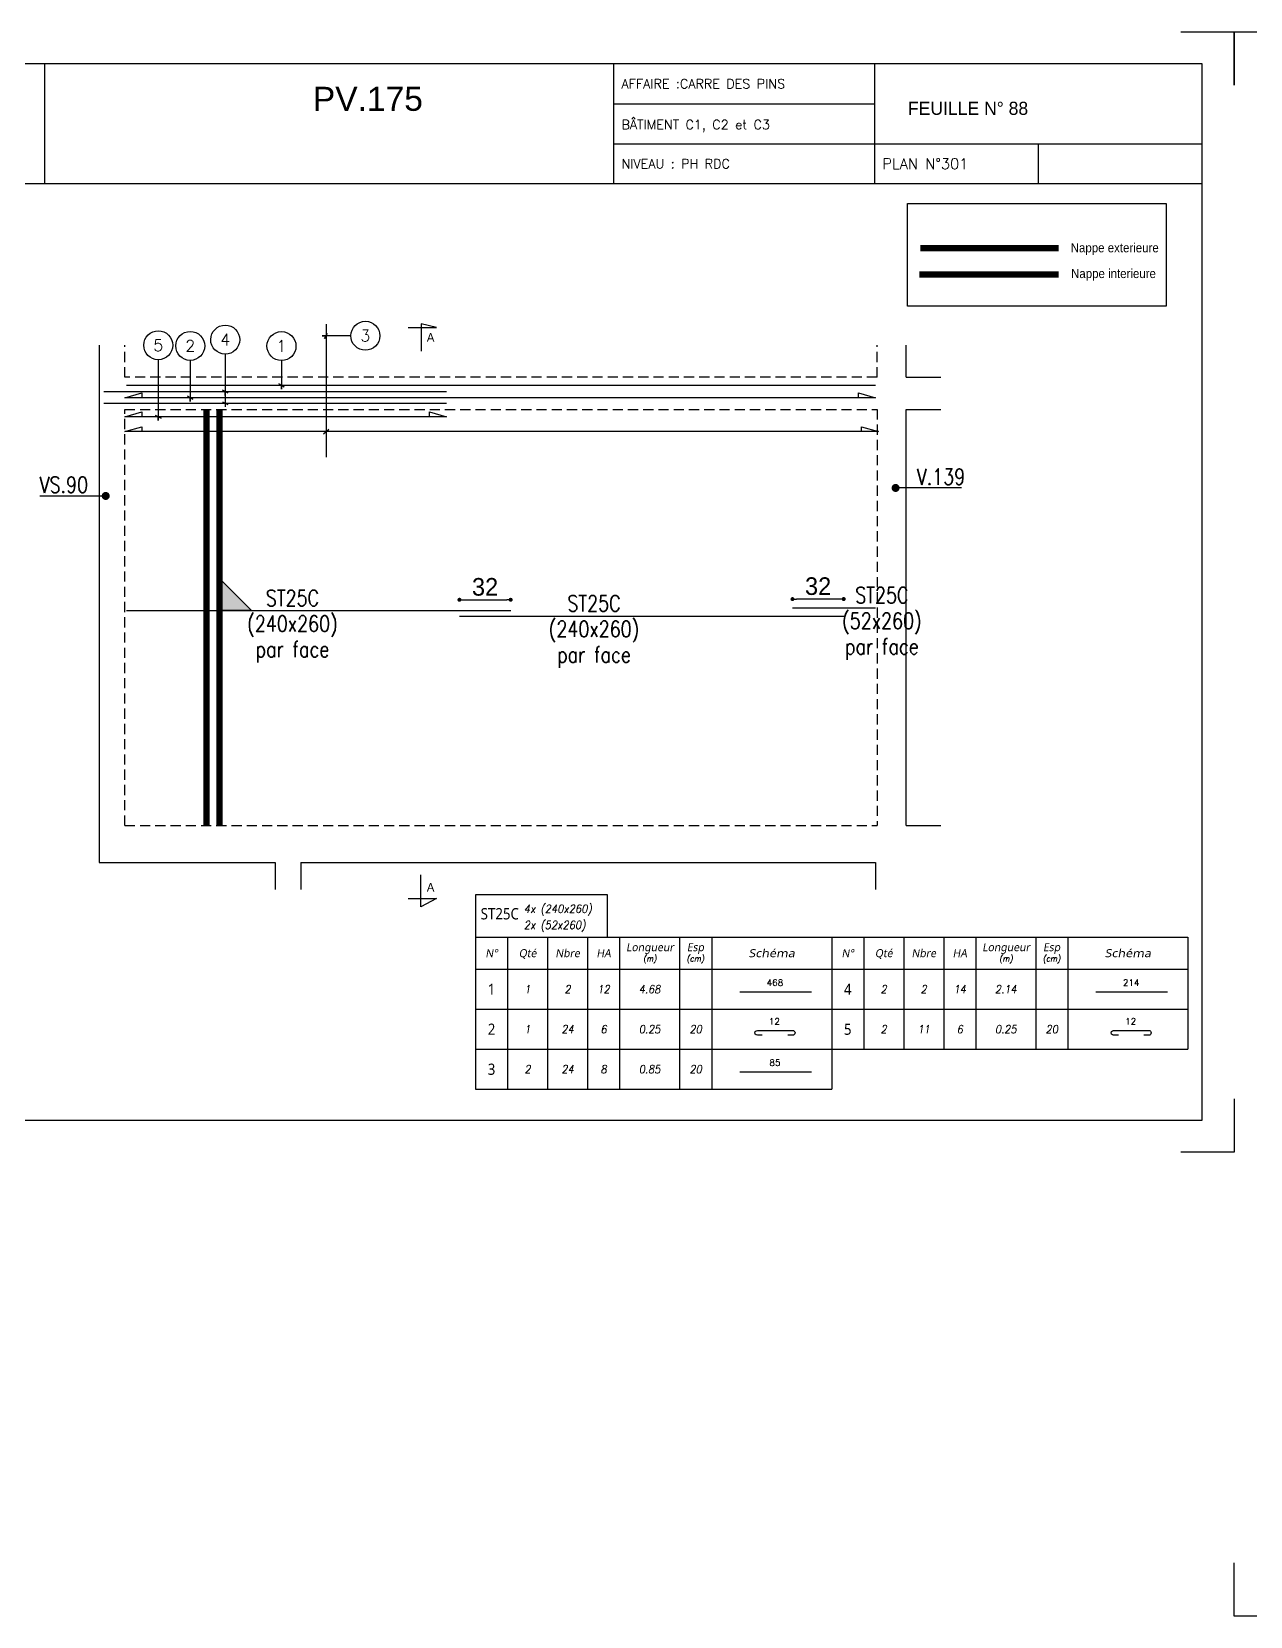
# Model space of a CAD drawing. Header units: metres. Extents: x -5618 to 118954, y -306 to 4637.
# Drawn here: x 87786 to 88547, y 604 to 1594 of the extents above; entities that cross this region are included whole.
import ezdxf
from ezdxf.enums import TextEntityAlignment as Align

# ---------------------------------------------------------------- set-up
doc = ezdxf.new("R2010")
doc.units = ezdxf.units.M
doc.linetypes.add('CACHE', pattern=[9.524999999999999, 6.35, -3.175])
for name, color, linetype in [('COTATION', 1, 'Continuous'), ('GO-CARTOUCHE', 7, 'Continuous'), ('GO-FER-HA', 140, 'Continuous'), ('GO-TEXTE', 9, 'Continuous'), ('GO-TEXTE-FER', 3, 'Continuous'), ('STR_COTATION', 1, 'Continuous'), ('STR_TS', 22, 'Continuous'), ('STR_TS_TXT', 7, 'Continuous'), ('STR_VOI-POT', 6, 'Continuous')]:
    doc.layers.add(name, color=color, linetype=linetype)
doc.layers.add('Kofragna_forma', color=7, linetype='Continuous', lineweight=70)
doc.styles.add('ARIAL', font='ARIAL.TTF')
doc.styles.add('Lucida', font='LSANSI.TTF')
doc.styles.add('schéma', font='simplex.shx')
doc.styles.add('Tableau', font='romans.shx', dxfattribs={"width": 0.9, "oblique": 10})
doc.styles.add('Tableau2', font='trebuc.TTF', dxfattribs={"width": 0.9, "oblique": 10})
doc.styles.add('TEXTE', font='romans.shx')
doc.styles.add('TEXTE TS', font='romans.shx', dxfattribs={"width": 0.7, "oblique": 15})
doc.styles.add('TEXTEBA', font='ARIAL.TTF')
doc.dimstyles.new('COUPE-20', dxfattribs={"dimscale": 0.5, "dimtxt": 22, "dimasz": 5, "dimexe": 0.05, "dimexo": 0, "dimgap": 5, "dimtad": 1, "dimdec": 0, "dimdsep": 46, "dimtxsty": 'Standard', "dimblk1": 'DOT', "dimblk2": 'DOT', "dimsah": 1, "dimcen": 0, "dimdle": 150, "dimclrd": 1, "dimclre": 1, "dimclrt": 7, "dimadec": 0, "dimazin": 0, "dimtfac": 1, "dimtdec": 0, "dimtix": 1, "dimtmove": 2, "dimatfit": 3, "dimldrblk": 'DOT', "dimfxl": 0, "dimtvp": 1, "dimtolj": 1, "dimtzin": 0, "dimarcsym": 0})

# ---------------------------------------------------------------- blocks, each defined once
blk = doc.blocks.new('ime')
at = {"layer": 'COTATION', "const_width": 2.5}
blk.add_lwpolyline([(1.25, 0, -1), (-1.25, 0, -1)], format="xyb", close=True, dxfattribs=at)
at = {"layer": 'COTATION'}
blk.add_lwpolyline([(41.09158464876236, 0), (0, 0)], dxfattribs=at)
at = {"layer": 'COTATION', "color": 7, "style": 'TEXTE TS', "width": 0.8}
blk.add_attdef('NAME', (9.079526555316988, 2), '', height=10, dxfattribs=at)
blk = doc.blocks.new('Barre libre')
at = {"layer": 'GO-TEXTE-FER'}
for p, q in [((0, 0), (0, -1)), ((0, 0), (8.900000000000002, 0)), ((0.8000000000000007, 0), (0.8000000000000007, -1)), ((1.800000000000001, 0), (1.800000000000001, -1)), ((2.800000000000001, 0), (2.800000000000001, -1)), ((3.600000000000001, 0), (3.600000000000001, -1)), ((5.100000000000001, 0), (5.100000000000001, -1)), ((5.900000000000002, 0), (5.900000000000002, -1)), ((8.900000000000002, 0), (8.900000000000002, -1)), ((0, -1), (8.900000000000002, -1))]:
    blk.add_line(p, q, dxfattribs=at)
at = {"layer": 'GO-TEXTE-FER', "color": 1}
blk.add_line((6.602571662135945, -0.562752053263365), (8.393530367494153, -0.562752053263365), dxfattribs=at)
at = {"layer": 'GO-TEXTE-FER', "style": 'Tableau2', "width": 0.9}
blk.add_attdef('NUMERO', text='', height=0.28, dxfattribs=at).set_placement((0.4000000000000021, -0.5), align=Align.MIDDLE_CENTER)
at = {"layer": 'GO-TEXTE-FER', "color": 1, "style": 'Tableau'}
blk.add_attdef('Longueur', text='', height=0.16, dxfattribs=at).set_placement((7.481415956780632, -0.3359449369562739), align=Align.MIDDLE_CENTER)
at = {"layer": 'GO-TEXTE-FER', "style": 'Tableau', "oblique": 10, "width": 0.9}
for tag, p in [('QUANTITE', (1.300000000000001, -0.5)), ('NOMBRE', (2.300000000000001, -0.5)), ('NUANCE', (3.200000000000003, -0.5)), ('LONGUEUR', (4.350000000000001, -0.5)), ('ESPACEMENTS', (5.5, -0.5))]:
    blk.add_attdef(tag, text='', height=0.2, dxfattribs=at).set_placement(p, align=Align.MIDDLE_CENTER)
blk = doc.blocks.new('Désignation')
at = {"layer": 'GO-TEXTE-FER'}
for p, q in [((0, 0.7999999999999998), (8.900000000000002, 0.7999999999999998)), ((0, 0.7999999999999998), (0, 0)), ((0.8000000000000007, 0.7999999999999998), (0.8000000000000007, 0)), ((1.800000000000001, 0.7999999999999998), (1.800000000000001, 0)), ((2.800000000000001, 0.7999999999999998), (2.800000000000001, 0)), ((3.600000000000001, 0.7999999999999998), (3.600000000000001, 0)), ((5.100000000000001, 0.7999999999999998), (5.100000000000001, 0)), ((5.900000000000002, 0.7999999999999998), (5.900000000000002, 0)), ((8.900000000000002, 0.7999999999999998), (8.900000000000002, 0)), ((0, 0), (8.900000000000002, 0))]:
    blk.add_line(p, q, dxfattribs=at)
at = {"layer": 'GO-TEXTE-FER', "style": 'Tableau2', "oblique": 10}
for s, p in [('N°', (0.4000000000000004, 0.3999999999999995)), ('Qté', (1.300000000000001, 0.3999999999999995)), ('Nbre', (2.300000000000001, 0.3999999999999995)), ('HA', (3.200000000000001, 0.3999999999999995)), ('Longueur', (4.356051620639308, 0.5496028384462006)), ('Esp', (5.494334133658599, 0.5496028384462006))]:
    blk.add_text(s, height=0.2, dxfattribs=at).set_placement(p, align=Align.MIDDLE_CENTER)
at = {"layer": 'GO-TEXTE-FER', "style": 'Tableau2', "oblique": 10, "width": 1.2}
blk.add_text('Schéma', height=0.2, dxfattribs=at).set_placement((7.400000000000002, 0.3999999999999995), align=Align.MIDDLE_CENTER)
at = {"layer": 'GO-TEXTE-FER', "color": 7, "style": 'Tableau', "oblique": 10, "width": 0.9}
for s, p in [('(m)', (4.356051620639308, 0.2654942762949544)), ('(cm)', (5.494334133658599, 0.2654942762949544))]:
    blk.add_text(s, height=0.15, dxfattribs=at).set_placement(p, align=Align.MIDDLE_CENTER)
blk = doc.blocks.new('Epingle')
at = {"layer": 'GO-TEXTE-FER'}
for p, q in [((0, 0), (0, -1)), ((0, 0), (8.900000000000002, 0)), ((0.8000000000000007, 0), (0.8000000000000007, -1)), ((1.800000000000001, 0), (1.800000000000001, -1)), ((2.800000000000001, 0), (2.800000000000001, -1)), ((3.600000000000001, 0), (3.600000000000001, -1)), ((5.100000000000001, 0), (5.100000000000001, -1)), ((5.900000000000002, 0), (5.900000000000002, -1)), ((8.900000000000002, 0), (8.900000000000002, -1)), ((0, -1), (8.900000000000002, -1))]:
    blk.add_line(p, q, dxfattribs=at)
at = {"layer": 'GO-TEXTE-FER', "color": 1}
blk.add_lwpolyline([(7.162024682070724, -0.6500456031182402), (7.042024682075381, -0.6500456031182402, -1.000000000024277), (7.042024682075381, -0.5300456031228968), (7.922024682058217, -0.5300456031228968, -0.9999999999028927), (7.922024682058217, -0.6500456031182402), (7.802024682062866, -0.6500456031182402)], format="xyb", dxfattribs=at)
at = {"layer": 'GO-TEXTE-FER', "style": 'Tableau2', "width": 0.9}
blk.add_attdef('NUMERO', text='', height=0.28, dxfattribs=at).set_placement((0.4000000000000021, -0.5), align=Align.MIDDLE_CENTER)
at = {"layer": 'GO-TEXTE-FER', "color": 1, "style": 'Tableau'}
blk.add_attdef('Longueur', text='', height=0.16, dxfattribs=at).set_placement((7.468958519916535, -0.303324706934113), align=Align.MIDDLE_CENTER)
at = {"layer": 'GO-TEXTE-FER', "style": 'Tableau', "oblique": 10, "width": 0.9}
for tag, p in [('QUANTITE', (1.300000000000001, -0.5)), ('NOMBRE', (2.300000000000001, -0.5)), ('NUANCE', (3.200000000000003, -0.5)), ('LONGUEUR', (4.350000000000001, -0.5)), ('ESPACEMENTS', (5.5, -0.5))]:
    blk.add_attdef(tag, text='', height=0.2, dxfattribs=at).set_placement(p, align=Align.MIDDLE_CENTER)
blk = doc.blocks.new('mrega')
at = {"layer": 'STR_TS_TXT', "style": 'TEXTE TS', "width": 0.8}
for tag, p in [('ST10', (14.47619047619082, 0)), ('DIM', (14.47619047619082, -16)), ('NOTE', (14.47619047619082, -32))]:
    blk.add_attdef(tag, text='', height=10, dxfattribs=at).set_placement(p, align=Align.CENTER)
blk = doc.blocks.new('A$C6F247267')
blk.add_hatch(color=256).paths.add_polyline_path([(5.684341886080801e-14, -0.1999999999999886), (-0.1999999999999886, 0), (5.684341886080801e-14, 0)])
blk.add_lwpolyline([(-0.1999999999999886, 0), (5.684341886080801e-14, 0), (5.684341886080801e-14, -0.1999999999999886), (-0.1999999999999886, 0)])
blk = doc.blocks.new('_DOT')
at = {"color": 0, "linetype": 'ByBlock'}
blk.add_line((-0.5, 0), (-1, 0), dxfattribs=at)
at = {"color": 0, "linetype": 'ByBlock', "const_width": 0.5}
blk.add_lwpolyline([(-0.25, 0, 1), (0.25, 0, 1)], format="xyb", close=True, dxfattribs=at)
blk = doc.blocks.new('*D1364')
at = {"layer": 'DEFPOINTS', "color": 0, "linetype": 'ByBlock', "lineweight": -3, "ltscale": 4.5}
for p in [(88085.37037984643, 1238.834655381037), (88053.37037984643, 1228.438317265113, 281.5322691381998), (88085.37037984643, 1232.095139099677, 281.5322691381998)]:
    blk.add_point(p, dxfattribs=at)
at = {"layer": 'STR_COTATION', "color": 1, "linetype": 'ByBlock', "lineweight": -2, "ltscale": 4.5}
for p, q in [((88053.37037984643, 1238.856881043913), (88053.37037984643, 1238.859655381037)), ((88055.87037984643, 1238.834655381037), (88082.87037984643, 1238.834655381037)), ((88085.37037984643, 1238.85785383858), (88085.37037984643, 1238.859655381037))]:
    blk.add_line(p, q, dxfattribs=at)
at = {"layer": 'STR_COTATION', "color": 1, "linetype": 'ByBlock', "lineweight": -2, "ltscale": 4.5, "xscale": 2.5, "yscale": 2.5, "zscale": 2.5, "rotation": 180}
blk.add_blockref('_DOT', (88053.37037984643, 1238.834655381037), dxfattribs=at)
at = {"layer": 'STR_COTATION', "color": 1, "linetype": 'ByBlock', "lineweight": -2, "ltscale": 4.5, "xscale": 2.5, "yscale": 2.5, "zscale": 2.5}
blk.add_blockref('_DOT', (88085.37037984643, 1238.834655381037), dxfattribs=at)
at = {"layer": 'STR_COTATION', "color": 7, "linetype": 'ByBlock', "lineweight": -3, "ltscale": 4.5, "insert": (88069.37037984643, 1246.834655381037), "char_height": 11, "attachment_point": 5}
blk.add_mtext('\\A1;32', dxfattribs=at)
blk = doc.blocks.new('*D1365')
at = {"layer": 'DEFPOINTS', "color": 0, "linetype": 'ByBlock', "lineweight": -3, "ltscale": 4.5}
for p in [(88261.41919312975, 1239.27816240751), (88261.41919312975, 1233.757699331155, 281.5322691381999), (88293.41919312975, 1228.43831726484, 281.5322691381999)]:
    blk.add_point(p, dxfattribs=at)
at = {"layer": 'STR_COTATION', "color": 1, "linetype": 'ByBlock', "lineweight": -2, "ltscale": 4.5}
for p, q in [((88261.41919312975, 1239.301685386523), (88261.41919312975, 1239.30316240751)), ((88290.91919312975, 1239.27816240751), (88263.91919312975, 1239.27816240751)), ((88293.41919312975, 1239.300270173291), (88293.41919312975, 1239.30316240751))]:
    blk.add_line(p, q, dxfattribs=at)
at = {"layer": 'STR_COTATION', "color": 1, "linetype": 'ByBlock', "lineweight": -2, "ltscale": 4.5, "xscale": 2.5, "yscale": 2.5, "zscale": 2.5, "rotation": 180}
blk.add_blockref('_DOT', (88261.41919312975, 1239.27816240751), dxfattribs=at)
at = {"layer": 'STR_COTATION', "color": 1, "linetype": 'ByBlock', "lineweight": -2, "ltscale": 4.5, "xscale": 2.5, "yscale": 2.5, "zscale": 2.5}
blk.add_blockref('_DOT', (88293.41919312975, 1239.27816240751), dxfattribs=at)
at = {"layer": 'STR_COTATION', "color": 7, "linetype": 'ByBlock', "lineweight": -3, "ltscale": 4.5, "insert": (88277.41919312975, 1247.27816240751), "char_height": 11, "attachment_point": 5}
blk.add_mtext('\\A1;32', dxfattribs=at)

msp = doc.modelspace()

# ---------------------------------------------------------------- linework, layer by layer
for p, q in [((88149.58897723668, 1573.712043889536), (88149.58897723668, 1498.770800646598)), ((88312.55893456214, 1573.739469849941), (88312.55893456214, 1498.770800646598)), ((88149.58897723691, 1548.714543889247), (88312.55893456237, 1548.714543889247)), ((88149.58897723691, 1523.717043889308), (88312.55893456237, 1523.717043889308)), ((88312.55893456214, 1523.744469849829), (88517.41118549067, 1523.744469849829)), ((88414.89543372765, 1523.744469849829), (88414.89543372765, 1498.770800646598))]:
    msp.add_line(p, q)
for points in [[(88504.07918549096, 1593.710043889092), (88537.4091854908, 1593.710043859755), (88537.4091854908, 1560.380043859564)], [(88537.40918546147, 1560.380032621051), (88537.4091854908, 1593.710032620892), (88570.739185491, 1593.710032620892)], [(87794.15018549073, 1573.712043889536), (87794.1520655835, 1498.770800646598)], [(88517.41118549067, 1498.770800646598), (87567.50618549087, 1498.770800646598)], [(88537.4091854908, 927.1100438596619), (88537.4091854908, 893.7800438895061), (88504.07918549096, 893.7800438895061)], [(88570.73918546119, 603.8090326208218), (88537.40918546147, 603.8090326208218), (88537.40918546147, 637.1390326208963)]]:
    msp.add_lwpolyline(points)
msp.add_lwpolyline([(87567.50618549087, 1573.712043889536), (87567.50618549087, 913.7780438894112), (88517.41118549067, 913.7780438894112), (88517.41118549067, 1573.712043889536)], close=True)
at = {"layer": 'COTATION'}
msp.add_line((87968.38163942474, 1342.493759211534, 281.5322691381998), (87971.73675647785, 1345.44445292486, 281.5322691381998), dxfattribs=at)
for points, elevation in [([(88302.71523188926, 1365.028849703031), (88302.71523188926, 1368.028843432771), (88313.27287984635, 1365.028849703031), (87844.3215665631, 1365.028849703029), (87854.87921452016, 1368.028843432769), (87854.87921452016, 1365.028849703029)], 375.3763588509333), ([(88034.76391860598, 1353.136617994399), (88034.76391860598, 1356.136611724138), (88045.32156656307, 1353.136617994399), (87844.3215665631, 1353.136617994398), (87854.87921452016, 1356.136611724137), (87854.87921452016, 1353.136617994398)], 375.3763588509333), ([(88304.61069791601, 1343.969106068197), (88304.61069791601, 1346.969099797937), (88315.1683458731, 1343.969106068197), (87844.3215665631, 1343.969106068198), (87854.87921452016, 1346.969099797938), (87854.87921452016, 1343.969106068198)], 281.5322691381999)]:
    msp.add_lwpolyline(points, dxfattribs=dict(at, elevation=elevation))
at = {"layer": 'GO-FER-HA'}
for p, q in [((87907.04838360022, 1366.526149076551, 281.5322691381999), (87907.04838360022, 1359.394540248928, 281.5322691381999)), ((87905.35132732536, 1362.560118326302, 281.5322691381999), (87908.74543987509, 1360.766005776615, 281.5322691381999))]:
    msp.add_line(p, q, dxfattribs=at)
for points, elevation in [([(87865.17247339047, 1388.777685752401, -512.322006256741), (87865.24318406859, 1388.77740971137), (87865.24318406859, 1350.736617994491), (87865.24318406859, 1353.136617994398), (87866.94024034345, 1352.2395617197), (87863.54612779373, 1354.033674269387)], 375.3763588509333), ([(87885.12253887753, 1388.371305561312, -512.322006256741), (87885.19324955565, 1388.37102952028), (87885.19324955565, 1362.628849703123), (87885.19324955565, 1365.02884970303), (87886.89030583051, 1364.131793428332), (87883.4961932808, 1365.925905978019)], 375.3763588509333), ([(87906.9776729221, 1392.268604934739, -512.322006256741), (87907.04838360022, 1392.268328893708), (87907.04838360022, 1366.526149076551), (87907.04838360022, 1368.926149076457), (87908.74543987509, 1368.029092801759), (87905.35132732536, 1369.823205351447)], 281.5322691381999), ([(87942.13489301805, 1388.260924805749, -512.322006256741), (87942.20560369617, 1388.260648764717), (87942.20560369617, 1370.393184388641), (87942.20560369617, 1372.793184388548), (87943.90265997103, 1371.89612811385), (87940.50854742131, 1373.690240663537)], 281.5322691381999), ([(87985.52691429641, 1403.840567938976, -512.322006256741), (87985.52663825537, 1403.769857260858), (87967.65917387929, 1403.769857260855), (87970.0591738792, 1403.769857260855), (87969.1621176045, 1402.072800985994), (87970.95623015419, 1405.466913535717)], 281.5322691381999)]:
    msp.add_lwpolyline(points, format="xyb", dxfattribs=dict(at, elevation=elevation))
at = {"layer": 'GO-TEXTE', "flags": 128}
for points, elevation in [([(88021.40772073154, 1408.859432786399), (88039.05546033838, 1408.853314382051), (88029.37924233357, 1411.136725301841), (88029.37233563403, 1394.215250994462)], 281.5322691381998), ([(88021.38404280205, 1052.279943624437), (88039.03178346939, 1052.279943624437), (88029.35373430782, 1046.999887730037), (88029.35373430782, 1066.921363234678)], 281.5322691381999)]:
    msp.add_lwpolyline(points, dxfattribs=dict(at, elevation=elevation))
at = {"layer": 'GO-TEXTE-FER', "elevation": 187.6881794254658}
msp.add_lwpolyline([(88063.43617114404, 1028.060208305584), (88145.93617114404, 1028.060208305584), (88145.93617114404, 1054.492196268611), (88063.43617114404, 1054.492196268611)], close=True, dxfattribs=at)
at = {"layer": 'Kofragna_forma', "color": 4, "lineweight": -3}
for p, q in [((87828.3215594999, 1397.790150586869, 281.5322691381999), (87828.3215594999, 1158.787650586791, 281.5322691381999)), ((88332.37037984641, 1377.790150586871, 281.5322691381999), (88332.37037984641, 1397.790150586871, 281.5322691381999)), ((88332.37037984641, 1377.790150586871, 281.5322691381999), (88354.06607933732, 1377.790150586871, 281.5322691381999)), ((88332.37037984641, 1097.787650586792, 281.5322691381999), (88332.37037984641, 1357.790150586871, 281.5322691381999)), ((88332.37037984641, 1357.790150586871, 281.5322691381999), (88354.06607933732, 1357.790150586871, 281.5322691381999)), ((87828.32040279746, 1158.787650586791, 281.5322691381999), (87828.32040279746, 1074.787650586791, 281.5322691381999)), ((88332.37037984641, 1097.787650586792, 281.5322691381999), (88354.06607493221, 1097.787650586791, 281.5322691381999)), ((87828.32040279746, 1074.787650586791, 281.5322691381999), (87938.3215665631, 1074.787650586791, 281.5322691381999)), ((87938.3215665631, 1074.787650586791, 281.5322691381999), (87938.3215665631, 1057.787650586791, 281.5322691381999)), ((87954.3215665631, 1074.787650586791, 281.5322691381999), (87954.3215665631, 1057.787650586791, 281.5322691381999)), ((87954.3215665631, 1074.787650586791, 281.5322691381999), (88313.27287984635, 1074.787650586791, 281.5322691381999)), ((88313.27287984635, 1074.787650586791, 281.5322691381999), (88313.27287984635, 1057.787650586791, 281.5322691381999))]:
    msp.add_line(p, q, dxfattribs=at)
at = {"layer": 'Kofragna_forma', "linetype": 'CACHE', "lineweight": -3}
for p, q in [((87844.3215665631, 1377.790150586871, 281.5322691381999), (87844.3215665631, 1397.790150586869, 281.5322691381999)), ((88314.27287984635, 1377.790150586871, 281.5322691381999), (88314.27287984635, 1397.790150586871, 281.5322691381999)), ((88314.27287984635, 1377.790150586871, 281.5322691381999), (87844.32157096821, 1377.790150586871, 281.5322691381999)), ((87844.3215665631, 1097.787650586791, 281.5322691381999), (87844.3215665631, 1357.787650586791, 281.5322691381999)), ((87844.32157096821, 1357.787650586791, 281.5322691381999), (88314.27287984635, 1357.787650586791, 281.5322691381999)), ((88314.27287984635, 1357.787650586791, 281.5322691381999), (88314.27287984635, 1097.787650586791, 281.5322691381999)), ((87844.3215665631, 1097.787650586791, 281.5322691381999), (88314.27287984635, 1097.787650586791, 281.5322691381999))]:
    msp.add_line(p, q, dxfattribs=at)
at = {"layer": 'STR_TS', "color": 3}
for p, q in [((87845.3215665631, 1232.095139099675, 281.5322691381999), (88085.37037984643, 1232.095139099677, 281.5322691381998)), ((88293.41919312975, 1228.43831726484, 281.5322691381999), (88053.37037984643, 1228.438317265113, 281.5322691381998)), ((88261.41919312975, 1233.757699331155, 281.5322691381999), (88313.27287984635, 1233.757699331155, 281.5322691381999))]:
    msp.add_line(p, q, dxfattribs=at)
at = {"layer": 'STR_TS', "color": 7}
msp.add_lwpolyline([(88333.35448794934, 1486.445730273484), (88494.89822546841, 1486.445730273484), (88494.89822546841, 1422.160350701324), (88333.35448794934, 1422.160350701324)], close=True, dxfattribs=at)
at = {"layer": 'STR_TS', "linetype": 'CACHE', "ltscale": 2, "const_width": 4}
msp.add_lwpolyline([(88427.77445004662, 1458.451324364585), (88341.21656893453, 1458.451324364585)], dxfattribs=at)
at = {"layer": 'STR_TS', "const_width": 4}
msp.add_lwpolyline([(88427.77445004662, 1441.996368096392), (88340.65509287329, 1441.996368096392)], dxfattribs=at)
at = {"layer": 'STR_TS', "linetype": 'ByBlock', "ltscale": 2, "const_width": 4, "elevation": 281.5322691381999}
msp.add_lwpolyline([(87895.36251179237, 1097.787650586791), (87895.36251179237, 1357.787650586791)], dxfattribs=at)
at = {"layer": 'STR_TS', "linetype": 'CACHE', "ltscale": 2, "const_width": 4, "elevation": 281.5322691381999}
msp.add_lwpolyline([(87903.409606898, 1097.787650586791), (87903.40960689803, 1357.787650586791)], dxfattribs=at)
at = {"layer": 'STR_VOI-POT'}
for p, q in [((87970.05917098414, 1410.961880151105, 281.5322691381999), (87970.05920439481, 1327.961880151111, 281.5322691381999)), ((87831.3215594999, 1368.926149076603, 281.5322691381999), (88045.32156656309, 1368.926149076603, 281.5322691381999)), ((87845.3215709682, 1372.793184388549, 281.5322691381999), (88313.27287984635, 1372.79318438855, 281.5322691381999)), ((87831.3215594999, 1361.621937644896, 281.5322691381999), (88045.32156656309, 1361.621937644896, 281.5322691381999))]:
    msp.add_line(p, q, dxfattribs=at)

# ---------------------------------------------------------------- block references
at = {"layer": 'COTATION'}
ref = msp.add_blockref('ime', (88325.82926318895, 1308.689300285227, 281.5322691381999), dxfattribs=at)
ref.add_attrib('NAME', 'V.139', (88339.09926593474, 1310.689300285227, 281.5322691381999), dxfattribs={"color": 7, "height": 10, "style": 'TEXTE TS', "width": 0.8})
ref = msp.add_blockref('ime', (87832.3894911079, 1303.687696369565, 281.5322691381999), dxfattribs=dict(at, xscale=-1))
ref.add_attrib('NAME', 'VS.90', (87791.17562275704, 1305.687696369565, 281.5322691381999), dxfattribs={"color": 7, "height": 10, "style": 'TEXTE TS', "width": 0.8})
at = {"layer": 'GO-FER-HA', "xscale": 25, "yscale": 25, "zscale": 25}
for p in [(88063.43617114404, 1008.060208305584, 187.6881794254658), (88285.93617114404, 1008.060208305584, 187.6881794254658)]:
    msp.add_blockref('Désignation', p, dxfattribs=at)
at = {"layer": 'GO-TEXTE-FER', "xscale": 25, "yscale": 25, "zscale": 25}
for name, p, values in [('Barre libre', (88063.43617114404, 1008.060208305584, 187.6881794254658), {'NUMERO': '1', 'QUANTITE': '1', 'NOMBRE': '2', 'NUANCE': '12', 'Longueur': '468', 'LONGUEUR': '4.68'}), ('Barre libre', (88285.93617114404, 1008.060208305584, 187.6881794254658), {'NUMERO': '4', 'QUANTITE': '2', 'NOMBRE': '2', 'NUANCE': '14', 'Longueur': '214', 'LONGUEUR': '2.14'}), ('Epingle', (88063.43617114404, 983.0602083055837, 187.6881794254658), {'NUMERO': '2', 'QUANTITE': '1', 'NOMBRE': '24', 'NUANCE': '6', 'Longueur': '12', 'LONGUEUR': '0.25', 'ESPACEMENTS': '20'}), ('Epingle', (88285.93617114404, 983.0602083055837, 187.6881794254658), {'NUMERO': '5', 'QUANTITE': '2', 'NOMBRE': '11', 'NUANCE': '6', 'Longueur': '12', 'LONGUEUR': '0.25', 'ESPACEMENTS': '20'}), ('Barre libre', (88063.43617114403, 958.0602083055837, 187.6881794254658), {'NUMERO': '3', 'QUANTITE': '2', 'NOMBRE': '24', 'NUANCE': '8', 'Longueur': '85', 'LONGUEUR': '0.85', 'ESPACEMENTS': '20'})]:
    msp.add_blockref(name, p, dxfattribs=at).add_auto_attribs(values)
at = {"layer": 'STR_TS', "xscale": 100, "yscale": 100, "zscale": 100, "rotation": 180}
msp.add_blockref('A$C6F247267', (87903.409606898, 1232.095139099675, 304.0694589178153), dxfattribs=at)
at = {"layer": 'STR_TS_TXT'}
for p, values in [((87934.59365747805, 1234.934034563628, 469.2204485636664), {'NOTE': 'par face', 'ST10': 'ST25C', 'DIM': '(240x260)'}), ((88122.97502192657, 1231.599456219787, 469.2204485636664), {'NOTE': 'par face', 'ST10': 'ST25C', 'DIM': '(240x260)'}), ((88302.7951136299, 1236.70333372944, 469.2204485636664), {'NOTE': 'par face', 'ST10': 'ST25C', 'DIM': '(52x260)'})]:
    msp.add_blockref('mrega', p, dxfattribs=at).add_auto_attribs(values)

# ---------------------------------------------------------------- texts
for s, height, style, p in [('AFFAIRE :CARRE DES PINS', 5.832750000000001, 'schéma', (88154.58847723706, 1558.296918889362)), ('PV.175', 15, 'ARIAL', (87961.80959031126, 1544.270756277361)), ('BÂTIMENT C1, C2 et C3', 5.832750000000001, 'schéma', (88154.5884772373, 1532.74391885972)), ('PLAN N°301', 6.665999999999999, 'schéma', (88317.55843456252, 1507.885293859726)), ('NIVEAU : PH RDC', 5.832750000000001, 'schéma', (88154.58847723683, 1508.301918919169))]:
    msp.add_text(s, height=height, dxfattribs=dict(style=style)).set_placement(p)
at = {"linetype": 'ByBlock', "lineweight": -3, "ltscale": 4.5}
msp.add_text('FEUILLE N° 88', height=8.2, dxfattribs=at).set_placement((88333.55893456214, 1541.744469849829))
at = {"layer": 'GO-CARTOUCHE', "color": 2, "style": 'TEXTEBA', "width": 0.9}
for s, p in [('Nappe exterieure', (88462.71211998262, 1455.897458991665)), ('Nappe interieure', (88461.94369878051, 1439.806685332489))]:
    msp.add_text(s, height=5.702400000000001, dxfattribs=at).set_placement(p, align=Align.CENTER)
at = {"layer": 'GO-FER-HA', "style": 'TEXTE'}
for s, rotation, p in [('3', 359.9999999999479, (87994.58340089023, 1403.769857260838, 375.5322691382)), ('5', 359.9999999999544, (87865.2431840686, 1397.834172346224, 469.3763588509335)), ('2', 359.9999999999544, (87885.19324955567, 1397.427792155134, 469.3763588509335)), ('4', 359.9999999999544, (87907.04838360024, 1401.325091528562, 375.5322691382)), ('1', 359.9999999999544, (87942.20560369619, 1397.317411399571, 375.5322691382))]:
    msp.add_text(s, height=7.199999999999999, rotation=rotation, dxfattribs=at).set_placement(p, align=Align.MIDDLE_CENTER)
at = {"layer": 'GO-TEXTE', "linetype": 'Continuous', "style": 'Lucida'}
for rotation, p in [(359.9819333185179, (88032.9895097493, 1400.062657057964, 281.5322691381998)), (0.001797547041295644, (88032.96888093233, 1056.550232569962, 281.5322691381999))]:
    msp.add_text('A', height=5.319999999999999, rotation=rotation, dxfattribs=at).set_placement(p)
at = {"layer": 'GO-TEXTE-FER', "style": 'Tableau', "oblique": 10, "width": 0.9}
for s, p in [('4x (240x260)', (88093.61610388217, 1043.306034201625, 187.6881794254658)), ('2x (52x260)', (88093.61610388217, 1033.14252855051, 187.6881794254658))]:
    msp.add_text(s, height=5.056179772500054, dxfattribs=at).set_placement(p)
at = {"layer": 'GO-TEXTE-FER', "style": 'Tableau2', "width": 0.9}
msp.add_attdef('ST25C', text='1', height=7.078651681500075, dxfattribs=at).set_placement((88078.57483201705, 1042.692006657775, 187.6881794254658), align=Align.MIDDLE_CENTER)

# ---------------------------------------------------------------- dimensions: what is measured, and where the dimension line sits
at = {"layer": 'STR_COTATION', "linetype": 'ByBlock', "lineweight": -3, "ltscale": 4.5}
for base, p1, p2, picture, middle in [((88085.37037984643, 1238.834655381037), (88053.37037984643, 1228.438317265113, 281.5322691381998), (88085.37037984643, 1232.095139099677, 281.5322691381998), '*D1364', (88069.37037984643, 1246.834655381037)), ((88261.41919312975, 1239.27816240751), (88293.41919312975, 1228.43831726484, 281.5322691381999), (88261.41919312975, 1233.757699331155, 281.5322691381999), '*D1365', (88277.41919312975, 1247.27816240751))]:
    dim = msp.add_linear_dim(base=base, p1=p1, p2=p2, dimstyle='COUPE-20', override={"dimfxl": 0.1}, dxfattribs=at)
    dim.commit()
    dim.dimension.update_dxf_attribs({"geometry": picture, "text_midpoint": middle})

doc.saveas('drawing.dxf')
